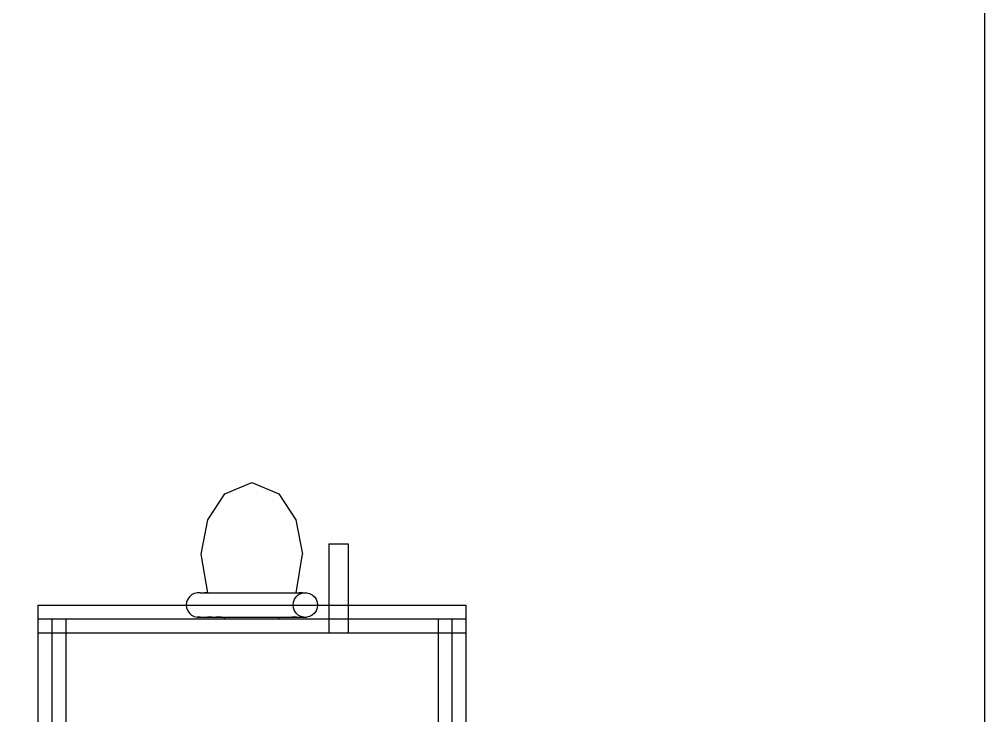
# Model space of a CAD drawing. Header units: millimetres. Extents: x -610 to 577, y -771 to 522.
# Drawn here: x 403.2 to 576.8, y -166.5 to -41.2 of the extents above; entities that cross this region are included whole.
import ezdxf

# ---------------------------------------------------------------- set-up
doc = ezdxf.new("R2010")
doc.units = ezdxf.units.MM
for name, color, linetype in [('BORDER', 7, 'Continuous'), ('HIDDEN', 8, 'Continuous'), ('VISIBLE', 7, 'Continuous')]:
    doc.layers.add(name, color=color, linetype=linetype)

msp = doc.modelspace()

# ---------------------------------------------------------------- linework, layer by layer
at = {"layer": 'BORDER'}
msp.add_lwpolyline([(-609.94, -771.14), (576.85, -771.14), (576.85, 521.85), (-609.94, 521.85)], close=True, dxfattribs=at)
at = {"layer": 'HIDDEN'}
for points in [[(458.85, -135.6), (462.35, -135.6)], [(458.85, -135.6), (458.85, -151.6)], [(462.35, -135.6), (462.35, -151.6)], [(452.46, -146.07), (452.65, -145.57)], [(452.65, -145.57), (452.95, -145.14)], [(452.95, -145.14), (453.35, -144.79)], [(453.35, -144.79), (453.82, -144.54)], [(453.82, -144.54), (454.34, -144.4)], [(406.5, -146.6), (483.5, -146.6)], [(406.5, -146.6), (406.5, -151.6)], [(438.46, -146.6), (451.54, -146.6)], [(452.4, -146.6), (452.46, -146.07)], [(452.46, -147.12), (452.4, -146.6)], [(452.65, -147.62), (452.46, -147.12)], [(452.95, -148.05), (452.65, -147.62)], [(458.85, -146.6), (462.35, -146.6)], [(483.5, -146.6), (483.5, -151.6)], [(406.5, -149.1), (411.5, -149.1)], [(406.5, -149.1), (406.5, -221.1)], [(409, -149.1), (481, -149.1)], [(409, -149.1), (409, -221.1)], [(409, -149.1), (481, -149.1)], [(409, -149.1), (481, -149.1)], [(409, -149.1), (409, -221.1)], [(409, -149.1), (409, -221.1)], [(409, -149.1), (411.5, -149.1)], [(411.5, -149.1), (411.5, -221.1)], [(411.5, -149.1), (411.5, -221.1)], [(453.35, -148.41), (452.95, -148.05)], [(453.82, -148.65), (453.35, -148.41)], [(454.35, -148.78), (453.82, -148.65)], [(458.85, -149.1), (458.85, -151.6)], [(462.35, -149.1), (462.35, -151.6)], [(478.5, -149.1), (481, -149.1)], [(478.5, -149.1), (483.5, -149.1)], [(478.5, -149.1), (478.5, -221.1)], [(478.5, -149.1), (478.5, -221.1)], [(481, -149.1), (481, -221.1)], [(481, -149.1), (481, -221.1)], [(481, -149.1), (481, -221.1)], [(483.5, -149.1), (483.5, -221.1)], [(406.5, -151.6), (483.5, -151.6)], [(409, -151.6), (481, -151.6)], [(458.85, -151.6), (462.35, -151.6)], [(458.85, -151.6), (462.35, -151.6)]]:
    msp.add_lwpolyline(points, dxfattribs=at)
at = {"layer": 'VISIBLE'}
for points in [[(440.14, -126.58), (445, -124.52)], [(445, -124.52), (449.86, -126.58)], [(437.1, -131.24), (440.14, -126.58)], [(449.86, -126.58), (452.9, -131.24)], [(435.89, -137.44), (437.1, -131.24)], [(452.9, -131.24), (454.11, -137.44)], [(458.85, -135.6), (462.35, -135.6)], [(458.85, -135.6), (458.85, -149.1)], [(462.35, -135.6), (462.35, -149.1)], [(437.05, -144.4), (435.89, -137.44)], [(452.95, -144.4), (454.11, -137.44)], [(433.45, -145.57), (433.26, -146.07)], [(433.75, -145.14), (433.45, -145.57)], [(434.15, -144.79), (433.75, -145.14)], [(434.62, -144.54), (434.15, -144.79)], [(435.13, -144.41), (434.62, -144.54)], [(435.68, -144.4), (435.13, -144.41)], [(435.68, -144.4), (435.82, -144.4)], [(435.82, -144.4), (436.5, -144.4)], [(436.5, -144.4), (436.95, -144.4)], [(436.99, -144.4), (436.5, -144.4)], [(436.95, -144.4), (437.81, -144.4)], [(437.81, -144.4), (438.56, -144.4)], [(438.56, -144.4), (439.55, -144.4)], [(439.55, -144.4), (440.47, -144.4)], [(440.47, -144.4), (441.6, -144.4)], [(441.6, -144.4), (442.67, -144.4)], [(442.67, -144.4), (443.84, -144.4)], [(443.84, -144.4), (445, -144.4)], [(445, -144.4), (446.16, -144.4)], [(446.16, -144.4), (447.33, -144.4)], [(447.33, -144.4), (448.4, -144.4)], [(448.4, -144.4), (449.53, -144.4)], [(449.53, -144.4), (450.45, -144.4)], [(450.45, -144.4), (451.44, -144.4)], [(451.44, -144.4), (452.19, -144.4)], [(452.19, -144.4), (452.98, -144.4)], [(452.98, -144.4), (453.5, -144.4)], [(453.5, -144.4), (454.02, -144.4)], [(454.07, -144.4), (453.5, -144.4)], [(454.02, -144.4), (454.32, -144.4)], [(454.32, -144.4), (454.34, -144.4)], [(454.34, -144.4), (454.87, -144.41)], [(454.87, -144.41), (455.38, -144.54)], [(455.38, -144.54), (455.85, -144.79)], [(455.85, -144.79), (456.25, -145.14)], [(456.25, -145.14), (456.55, -145.57)], [(456.55, -145.57), (456.74, -146.07)], [(406.5, -146.6), (438.46, -146.6)], [(406.5, -146.6), (406.5, -151.6)], [(433.26, -146.07), (433.2, -146.6)], [(433.2, -146.6), (433.26, -147.12)], [(433.26, -147.12), (433.45, -147.62)], [(433.45, -147.62), (433.75, -148.05)], [(451.54, -146.6), (458.85, -146.6)], [(456.55, -147.62), (456.25, -148.05)], [(456.74, -147.12), (456.55, -147.62)], [(456.74, -146.07), (456.8, -146.6)], [(456.8, -146.6), (456.74, -147.12)], [(462.35, -146.6), (483.5, -146.6)], [(483.5, -146.6), (483.5, -151.6)], [(406.5, -149.1), (409, -149.1)], [(406.5, -149.1), (406.5, -221.1)], [(409, -149.1), (481, -149.1)], [(409, -149.1), (409, -221.1)], [(433.75, -148.05), (434.15, -148.41)], [(434.15, -148.41), (434.62, -148.65)], [(434.62, -148.65), (435.13, -148.78)], [(435.13, -148.78), (435.67, -148.78)], [(435.68, -148.8), (435.13, -148.78)], [(435.68, -148.8), (435.67, -148.78)], [(435.68, -148.8), (435.98, -148.79)], [(435.98, -148.79), (436.5, -148.8)], [(436.5, -148.8), (437.02, -148.8)], [(437.81, -148.8), (436.99, -148.8)], [(437.02, -148.8), (437.81, -148.8)], [(437.81, -148.8), (438.56, -148.8)], [(439.55, -148.8), (438.54, -148.8)], [(438.56, -148.8), (439.55, -148.8)], [(439.55, -148.8), (440.48, -148.8)], [(440.22, -149.1), (440.01, -148.8)], [(440.48, -148.8), (441.6, -148.8)], [(441.6, -148.8), (442.67, -148.8)], [(442.67, -148.8), (443.84, -148.8)], [(443.84, -148.8), (445, -148.8)], [(445, -148.8), (446.16, -148.8)], [(446.16, -148.8), (447.33, -148.8)], [(447.33, -148.8), (448.4, -148.8)], [(448.4, -148.8), (449.53, -148.8)], [(449.53, -148.8), (450.45, -148.8)], [(449.78, -149.1), (449.99, -148.8)], [(450.45, -148.8), (451.48, -148.8)], [(451.48, -148.8), (452.19, -148.8)], [(452.19, -148.8), (452.98, -148.8)], [(453.01, -148.8), (452.19, -148.8)], [(452.98, -148.8), (453.5, -148.8)], [(453.5, -148.8), (454.18, -148.79)], [(454.32, -148.8), (454.07, -148.79)], [(454.18, -148.79), (454.32, -148.8)], [(454.32, -148.8), (454.87, -148.78)], [(455.38, -148.65), (454.87, -148.78)], [(455.85, -148.41), (455.38, -148.65)], [(456.25, -148.05), (455.85, -148.41)], [(481, -149.1), (481, -221.1)], [(481, -149.1), (483.5, -149.1)], [(483.5, -149.1), (483.5, -221.1)], [(406.5, -151.6), (409, -151.6)], [(481, -151.6), (483.5, -151.6)]]:
    msp.add_lwpolyline(points, dxfattribs=at)

doc.saveas('drawing.dxf')
